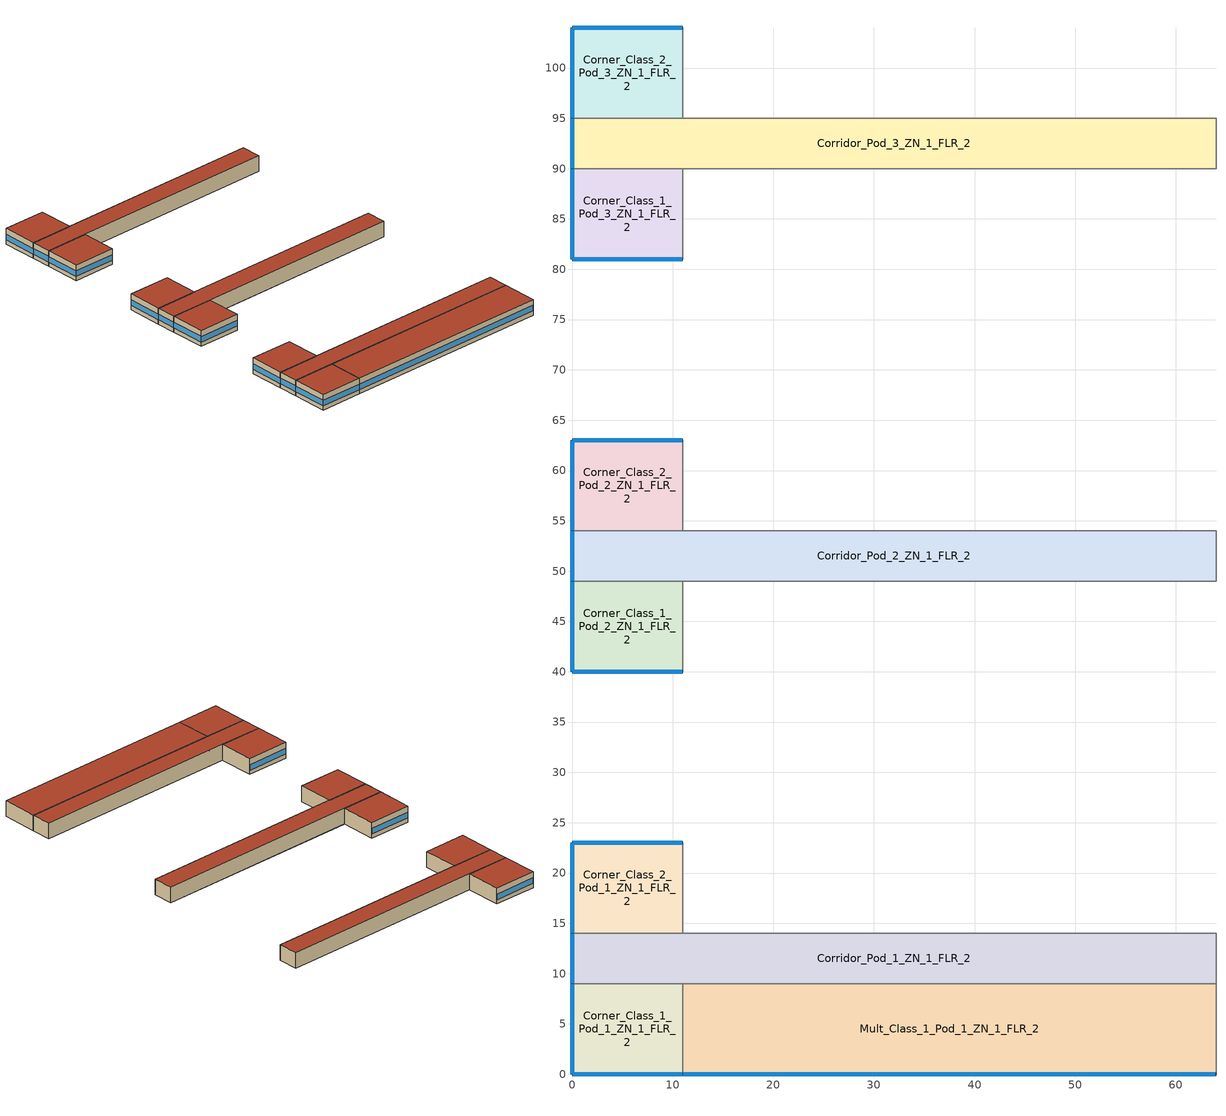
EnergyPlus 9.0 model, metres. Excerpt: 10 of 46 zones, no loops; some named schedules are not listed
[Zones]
Corner_Class_1_Pod_1_ZN_1_FLR_2
 floor to Corner_Class_1_Pod_1_ZN_1_FLR_1 (int_slab_floor): 0,9 11,9 11,0 0,0 z4
 wall outside (nonres_ext_wall): 0,9 0,0 11,0 z4:8
 wall to Mult_Class_1_Pod_1_ZN_1_FLR_2 (int_wall): 11,0 11,9 z4:8
 wall to Corridor_Pod_1_ZN_1_FLR_2 (int_wall): 11,9 0,9 z4:8
 window (NonresWindow_U_0.57_SHGC_0.25): 0.05,0 10.95,0 z5.1:6.51; 0,8.95 0,0.05 z5.1:6.52
 roof outside (nonres_roof): 0,0 11,0 11,9 0,9 z8
Mult_Class_1_Pod_1_ZN_1_FLR_2
 floor to Mult_Class_1_Pod_1_ZN_1_FLR_1 (int_slab_floor): 11,9 64,9 64,0 11,0 z4
 wall outside (nonres_ext_wall): 11,0 64,0 z4:8
 wall to Lobby_ZN_1_FLR_2 (int_wall): 64,0 64,9 z4:8
 wall to Corridor_Pod_1_ZN_1_FLR_2 (int_wall): 64,9 11,9 z4:8
 window (NonresWindow_U_0.57_SHGC_0.25): 11.05,0 63.95,0 z5.1:6.5
 roof outside (nonres_roof): 11,0 64,0 64,9 11,9 z8
Corridor_Pod_1_ZN_1_FLR_2
 floor to Corridor_Pod_1_ZN_1_FLR_1 (int_slab_floor): 0,14 64,14 64,9 0,9 z4
 wall outside (nonres_ext_wall): 0,14 0,9 z4:8
 wall to Lobby_ZN_1_FLR_2 (int_wall): 64,9 64,14 z4:8
 wall to Mult_Class_2_Pod_1_ZN_1_FLR_2 (int_wall): 64,14 11,14 z4:8
 wall to Corner_Class_2_Pod_1_ZN_1_FLR_2 (int_wall): 11,14 0,14 z4:8
 window (NonresWindow_U_0.57_SHGC_0.25): 0,13.95 0,9.05 z5.1:6.53
 roof outside (nonres_roof): 0,9 64,9 64,14 0,14 z8
Corner_Class_2_Pod_1_ZN_1_FLR_2
 floor to Corner_Class_2_Pod_1_ZN_1_FLR_1 (int_slab_floor): 0,23 11,23 11,14 0,14 z4
 wall outside (nonres_ext_wall): 11,23 0,23 0,14 z4:8
 wall to Mult_Class_2_Pod_1_ZN_1_FLR_2 (int_wall): 11,14 11,23 z4:8
 window (NonresWindow_U_0.57_SHGC_0.25): 10.95,23 0.05,23 z5.1:6.51; 0,22.95 0,14.05 z5.1:6.52
 roof outside (nonres_roof): 0,14 11,14 11,23 0,23 z8
Corner_Class_1_Pod_2_ZN_1_FLR_2
 floor to Corner_Class_1_Pod_2_ZN_1_FLR_1 (int_slab_floor): 0,49 11,49 11,40 0,40 z4
 wall outside (nonres_ext_wall): 0,49 0,40 11,40 z4:8
 wall to Mult_Class_1_Pod_2_ZN_1_FLR_2 (int_wall): 11,40 11,49 z4:8
 wall to Corridor_Pod_2_ZN_1_FLR_2 (int_wall): 11,49 0,49 z4:8
 window (NonresWindow_U_0.57_SHGC_0.25): 0.05,40 10.95,40 z5.1:6.51; 0,48.95 0,40.05 z5.1:6.52
 roof outside (nonres_roof): 0,40 11,40 11,49 0,49 z8
Corridor_Pod_2_ZN_1_FLR_2
 floor to Corridor_Pod_2_ZN_1_FLR_1 (int_slab_floor): 0,54 64,54 64,49 0,49 z4
 wall outside (nonres_ext_wall): 0,54 0,49 z4:8
 wall to Mult_Class_1_Pod_2_ZN_1_FLR_2 (int_wall): 11,49 64,49 z4:8
 wall to Main_Corridor_ZN_1_FLR_2 (int_wall): 64,49 64,54 z4:8
 wall to Mult_Class_2_Pod_2_ZN_1_FLR_2 (int_wall): 64,54 11,54 z4:8
 wall to Corner_Class_2_Pod_2_ZN_1_FLR_2 (int_wall): 11,54 0,54 z4:8
 window (NonresWindow_U_0.57_SHGC_0.25): 0,53.95 0,49.05 z5.1:6.53
 roof outside (nonres_roof): 0,49 64,49 64,54 0,54 z8
Corner_Class_2_Pod_2_ZN_1_FLR_2
 floor to Corner_Class_2_Pod_2_ZN_1_FLR_1 (int_slab_floor): 0,63 11,63 11,54 0,54 z4
 wall outside (nonres_ext_wall): 11,63 0,63 0,54 z4:8
 wall to Mult_Class_2_Pod_2_ZN_1_FLR_2 (int_wall): 11,54 11,63 z4:8
 window (NonresWindow_U_0.57_SHGC_0.25): 10.95,63 0.05,63 z5.1:6.51; 0,62.95 0,54.05 z5.1:6.52
 roof outside (nonres_roof): 0,54 11,54 11,63 0,63 z8
Corner_Class_1_Pod_3_ZN_1_FLR_2
 floor to Corner_Class_1_Pod_3_ZN_1_FLR_1 (int_slab_floor): 0,90 11,90 11,81 0,81 z4
 wall outside (nonres_ext_wall): 0,90 0,81 11,81 z4:8
 wall to Mult_Class_1_Pod_3_ZN_1_FLR_2 (int_wall): 11,81 11,90 z4:8
 wall to Corridor_Pod_3_ZN_1_FLR_2 (int_wall): 11,90 0,90 z4:8
 window (NonresWindow_U_0.57_SHGC_0.25): 0.05,81 10.95,81 z5.1:6.51; 0,89.95 0,81.05 z5.1:6.52
 roof outside (nonres_roof): 0,81 11,81 11,90 0,90 z8
Corridor_Pod_3_ZN_1_FLR_2
 floor to Corridor_Pod_3_ZN_1_FLR_1 (int_slab_floor): 0,95 64,95 64,90 0,90 z4
 wall outside (nonres_ext_wall): 0,95 0,90 z4:8
 wall to Mult_Class_1_Pod_3_ZN_1_FLR_2 (int_wall): 11,90 64,90 z4:8
 wall to Bathrooms_ZN_1_FLR_2 (int_wall): 64,90 64,95 z4:8
 wall to Mult_Class_2_Pod_3_ZN_1_FLR_2 (int_wall): 64,95 11,95 z4:8
 wall to Corner_Class_2_Pod_3_ZN_1_FLR_2 (int_wall): 11,95 0,95 z4:8
 window (NonresWindow_U_0.57_SHGC_0.25): 0,94.95 0,90.05 z5.1:6.53
 roof outside (nonres_roof): 0,90 64,90 64,95 0,95 z8
Corner_Class_2_Pod_3_ZN_1_FLR_2
 floor to Corner_Class_2_Pod_3_ZN_1_FLR_1 (int_slab_floor): 0,104 11,104 11,95 0,95 z4
 wall outside (nonres_ext_wall): 11,104 0,104 0,95 z4:8
 wall to Mult_Class_2_Pod_3_ZN_1_FLR_2 (int_wall): 11,95 11,104 z4:8
 window (NonresWindow_U_0.57_SHGC_0.25): 10.95,104 0.05,104 z5.1:6.51; 0,103.95 0,95.05 z5.1:6.52
 roof outside (nonres_roof): 0,95 11,95 11,104 0,104 z8
[Building]
SchoolSecondary: North Axis {deg}=0; Terrain=City; Loads Convergence Tolerance Value=0.04; Temperature Convergence Tolerance Value {deltaC}=0.2; Solar Distribution=FullInteriorAndExterior; Maximum Number of Warmup Days=25; Minimum Number of Warmup Days=6
[Site:Location]
Site:Location=Ho.Chi.Minh.City-Tan.Son.Nhat.AP_VNM WMO=489000; Latitude {N+ S-}=10.82; Longitude {W- E+}=106.67; Time Zone Relative to GMT {GMT+/-}=7; Elevation {m}=5
[SizingPeriod:DesignDay] Day of Month=21; Dry-Bulb Temperature Range Modifier Type=DefaultMultipliers; Humidity Condition Type=Wetbulb; Barometric Pressure {Pa}=101265; Rain {Yes/No}=No; Snow on ground {Yes/No}=No; Daylight Savings Time Indicator=No
Name | Month | Day Type | Maximum Dry-Bulb Temperature {C} | Daily Dry-Bulb Temperature Range {C} | Wetbulb at Maximum Dry-Bulb {C} | Wind Speed {m/s} design conditions vs. traditional 6.71 m/s (15 mph) | Wind Direction {Degrees; N=0, S=180} | Solar Model Indicator | Clearness {0.0 to 1.1} | Wind Speed {m/s} design conditions vs. traditional 3.35 m/s (7mph) | ASHRAE Clear Sky Optical Depth for Beam Irradiance (taub) | ASHRAE Clear Sky Optical Depth for Diffuse Irradiance (taud)
Ho.Chi.Minh.City-Tan.Son.Nhat.AP_VNM Ann Htg 99.6% Condns DB | 12 | WinterDesignDay | 20.1 | 0 | 20.1 | 1.8 | 0 | ASHRAEClearSky | 0
Ho.Chi.Minh.City-Tan.Son.Nhat.AP_VNM Ann Clg .4% Condns DB=>MWB | 4 | SummerDesignDay | 35.2 | 8.5 | 25.8 |  | 160 | ASHRAETau |  | 4.1 | 0.542 | 1.901
[Site:WaterMainsTemperature]
Calculation Method=CORRELATION; Annual average outdoor air temperature {C}=27.6; Maximum difference in monthly average outdoor air temperatures {C}=3.2
[Site:GroundTemperature:FCfactorMethod]
January Ground Temperature {C}=26.9; February Ground Temperature {C}=26.7; March Ground Temperature {C}=26; April Ground Temperature {C}=26.4; May Ground Temperature {C}=27.5; June Ground Temperature {C}=28.3; July Ground Temperature {C}=29.2; August Ground Temperature {C}=29; September Ground Temperature {C}=28.9; October Ground Temperature {C}=27.2; November Ground Temperature {C}=27.5; December Ground Temperature {C}=27.6
[Material:NoMass]
CP02 CARPET PAD: VeryRough, 0.21648, 0.9, 0.7, 0.8
Nonres_Roof_Insulation: MediumSmooth, 3.4722, 0.9, 0.7, 0.7
Nonres_Exterior_Wall_Insulation: MediumSmooth, 1.03652, 0.9, 0.7, 0.7
[Construction]
InteriorFurnishings: Std Wood 6inch
int_wall: G01 13mm gypsum board, G01 13mm gypsum board
int_slab_floor: 100mm Normalweight concrete floor, CP02 CARPET PAD
nonres_roof: F13 Built-up roofing, Nonres_Roof_Insulation, F08 Metal surface
nonres_ext_wall: F07 25mm stucco, G01 16mm gypsum board, Nonres_Exterior_Wall_Insulation, G01 16mm gypsum board
NonresWindow_U_0.57_SHGC_0.25: Nonres Window Glazing Layer
[Material]
Name | Roughness | Thickness {m} | Conductivity {W/m-K} | Density {kg/m3} | Specific Heat {J/kg-K} | Thermal Absorptance | Solar Absorptance | Visible Absorptance | Absorptance:Thermal | Absorptance:Solar | Absorptance:Visible
Std Wood 6inch | MediumSmooth | 0.15 | 0.12 | 540 | 1210 | 0.9 | 0.7 | 0.7
F07 25mm stucco | Smooth | 0.0254 | 0.72 | 1856 | 840 | 0.9 | 0.7 | 0.7
F08 Metal surface | Smooth | 0.0008 | 45.28 | 7824 | 500
F13 Built-up roofing | Rough | 0.0095 | 0.16 | 1120 | 1460 |  |  |  | 0.75 | 0.45
G01 13mm gypsum board | Smooth | 0.0127 | 0.16 | 800 | 1090 |  |  |  | 0.9 | 0.7 | 0.5
G01 16mm gypsum board | MediumSmooth | 0.0159 | 0.16 | 800 | 1090
100mm Normalweight concrete floor | MediumRough | 0.1016 | 2.31 | 2322 | 832
[WindowMaterial:SimpleGlazingSystem]
Nonres Window Glazing Layer: U-Factor {W/m2-K}=3.23661; Solar Heat Gain Coefficient=0.25; Visible Transmittance=0.275
[Zone] Type=1; Multiplier=1; Ceiling Height {m}=4; Floor Area {m2}=autocalculate; Part of Total Floor Area=Yes
Name | Volume {m3}
Corner_Class_1_Pod_1_ZN_1_FLR_2; Corner_Class_2_Pod_1_ZN_1_FLR_2; Corner_Class_1_Pod_2_ZN_1_FLR_2; Corner_Class_2_Pod_2_ZN_1_FLR_2; Corner_Class_1_Pod_3_ZN_1_FLR_2; Corner_Class_2_Pod_3_ZN_1_FLR_2 | 396
Mult_Class_1_Pod_1_ZN_1_FLR_2 | 1908
Corridor_Pod_1_ZN_1_FLR_2; Corridor_Pod_2_ZN_1_FLR_2; Corridor_Pod_3_ZN_1_FLR_2 | 1280
[InternalMass] Construction=InteriorFurnishings
Name | Zone | Surface Area {m2}
Corner_Class_1_Pod_1_ZN_1_FLR_2_InternalMass_1 | Corner_Class_1_Pod_1_ZN_1_FLR_2 | 198
Mult_Class_1_Pod_1_ZN_1_FLR_2_InternalMass_1 | Mult_Class_1_Pod_1_ZN_1_FLR_2 | 954
Corridor_Pod_1_ZN_1_FLR_2_InternalMass_1 | Corridor_Pod_1_ZN_1_FLR_2 | 640
Corner_Class_2_Pod_1_ZN_1_FLR_2_InternalMass_1 | Corner_Class_2_Pod_1_ZN_1_FLR_2 | 198
Corner_Class_1_Pod_2_ZN_1_FLR_2_InternalMass_1 | Corner_Class_1_Pod_2_ZN_1_FLR_2 | 198
Corridor_Pod_2_ZN_1_FLR_2_InternalMass_1 | Corridor_Pod_2_ZN_1_FLR_2 | 640
Corner_Class_2_Pod_2_ZN_1_FLR_2_InternalMass_1 | Corner_Class_2_Pod_2_ZN_1_FLR_2 | 198
Corner_Class_1_Pod_3_ZN_1_FLR_2_InternalMass_1 | Corner_Class_1_Pod_3_ZN_1_FLR_2 | 198
Corridor_Pod_3_ZN_1_FLR_2_InternalMass_1 | Corridor_Pod_3_ZN_1_FLR_2 | 640
Corner_Class_2_Pod_3_ZN_1_FLR_2_InternalMass_1 | Corner_Class_2_Pod_3_ZN_1_FLR_2 | 198
[People] Number of People Schedule=BLDG_OCC_SCH; Fraction Radiant=0.3; Sensible Heat Fraction=AUTOCALCULATE; Activity Level Schedule=ACTIVITY_SCH; Enable ASHRAE 55 Comfort Warnings=No; Mean Radiant Temperature Calculation Type=ZoneAveraged; Work Efficiency Schedule=WORK_EFF_SCH; Clothing Insulation Calculation Method=ClothingInsulationSchedule; Clothing Insulation Schedule=CLOTHING_SCH; Air Velocity Schedule=AIR_VELO_SCH; Thermal Comfort Model 1 Type=FANGER
Name | Zone or ZoneList | Number of People Calculation Method | Zone Floor Area per Person {m2/person}
Corner_Class_1_Pod_1_ZN_1_FLR_2 | Corner_Class_1_Pod_1_ZN_1_FLR_2 | Area/Person | 2.654
Mult_Class_1_Pod_1_ZN_1_FLR_2 | Mult_Class_1_Pod_1_ZN_1_FLR_2 | Area/Person | 2.654
Corridor_Pod_1_ZN_1_FLR_2 | Corridor_Pod_1_ZN_1_FLR_2 | People
Corner_Class_2_Pod_1_ZN_1_FLR_2 | Corner_Class_2_Pod_1_ZN_1_FLR_2 | Area/Person | 2.654
Corner_Class_1_Pod_2_ZN_1_FLR_2 | Corner_Class_1_Pod_2_ZN_1_FLR_2 | Area/Person | 2.654
Corridor_Pod_2_ZN_1_FLR_2 | Corridor_Pod_2_ZN_1_FLR_2 | People
Corner_Class_2_Pod_2_ZN_1_FLR_2 | Corner_Class_2_Pod_2_ZN_1_FLR_2 | Area/Person | 2.654
Corner_Class_1_Pod_3_ZN_1_FLR_2 | Corner_Class_1_Pod_3_ZN_1_FLR_2 | Area/Person | 2.654
Corridor_Pod_3_ZN_1_FLR_2 | Corridor_Pod_3_ZN_1_FLR_2 | People
Corner_Class_2_Pod_3_ZN_1_FLR_2 | Corner_Class_2_Pod_3_ZN_1_FLR_2 | Area/Person | 2.654
[Lights] Design Level Calculation Method=Watts/Area; Return Air Fraction=0; Fraction Radiant=0.37; Fraction Visible=0.2; Fraction Replaceable=1; Return Air Fraction Calculated from Plenum Temperature=No
Name | Zone or ZoneList | Schedule | Watts per Zone Floor Area {W/m2}
Corner_Class_1_Pod_1_ZN_1_FLR_2_Lights | Corner_Class_1_Pod_1_ZN_1_FLR_2 | BLDG_LIGHT_CLASSROOM_SCH | 13.3472
Mult_Class_1_Pod_1_ZN_1_FLR_2_Lights | Mult_Class_1_Pod_1_ZN_1_FLR_2 | BLDG_LIGHT_CLASSROOM_SCH | 13.3472
Corridor_Pod_1_ZN_1_FLR_2_Lights | Corridor_Pod_1_ZN_1_FLR_2 | BLDG_LIGHT_CORRIDOR_SCH | 7.10418
Corner_Class_2_Pod_1_ZN_1_FLR_2_Lights | Corner_Class_2_Pod_1_ZN_1_FLR_2 | BLDG_LIGHT_CLASSROOM_SCH | 13.3472
Corner_Class_1_Pod_2_ZN_1_FLR_2_Lights | Corner_Class_1_Pod_2_ZN_1_FLR_2 | BLDG_LIGHT_CLASSROOM_SCH | 13.3472
Corridor_Pod_2_ZN_1_FLR_2_Lights | Corridor_Pod_2_ZN_1_FLR_2 | BLDG_LIGHT_CORRIDOR_SCH | 7.10418
Corner_Class_2_Pod_2_ZN_1_FLR_2_Lights | Corner_Class_2_Pod_2_ZN_1_FLR_2 | BLDG_LIGHT_CLASSROOM_SCH | 13.3472
Corner_Class_1_Pod_3_ZN_1_FLR_2_Lights | Corner_Class_1_Pod_3_ZN_1_FLR_2 | BLDG_LIGHT_CLASSROOM_SCH | 13.3472
Corridor_Pod_3_ZN_1_FLR_2_Lights | Corridor_Pod_3_ZN_1_FLR_2 | BLDG_LIGHT_CORRIDOR_SCH | 7.10418
Corner_Class_2_Pod_3_ZN_1_FLR_2_Lights | Corner_Class_2_Pod_3_ZN_1_FLR_2 | BLDG_LIGHT_CLASSROOM_SCH | 13.3472
[ElectricEquipment] Schedule=BLDG_EQUIP_SCH; Design Level Calculation Method=EquipmentLevel; Fraction Latent=0; Fraction Radiant=0.5; Fraction Lost=0
Name | Zone or ZoneList | Design Level {W}
Corner_Class_1_Pod_1_ZN_1_FLR_2_PlugMisc_Equip | Corner_Class_1_Pod_1_ZN_1_FLR_2 | 990
Mult_Class_1_Pod_1_ZN_1_FLR_2_PlugMisc_Equip | Mult_Class_1_Pod_1_ZN_1_FLR_2 | 4770
Corridor_Pod_1_ZN_1_FLR_2_PlugMisc_Equip | Corridor_Pod_1_ZN_1_FLR_2 | 1280
Corner_Class_2_Pod_1_ZN_1_FLR_2_PlugMisc_Equip | Corner_Class_2_Pod_1_ZN_1_FLR_2 | 990
Corner_Class_1_Pod_2_ZN_1_FLR_2_PlugMisc_Equip | Corner_Class_1_Pod_2_ZN_1_FLR_2 | 990
Corridor_Pod_2_ZN_1_FLR_2_PlugMisc_Equip | Corridor_Pod_2_ZN_1_FLR_2 | 1280
Corner_Class_2_Pod_2_ZN_1_FLR_2_PlugMisc_Equip | Corner_Class_2_Pod_2_ZN_1_FLR_2 | 990
Corner_Class_1_Pod_3_ZN_1_FLR_2_PlugMisc_Equip | Corner_Class_1_Pod_3_ZN_1_FLR_2 | 990
Corridor_Pod_3_ZN_1_FLR_2_PlugMisc_Equip | Corridor_Pod_3_ZN_1_FLR_2 | 1280
Corner_Class_2_Pod_3_ZN_1_FLR_2_PlugMisc_Equip | Corner_Class_2_Pod_3_ZN_1_FLR_2 | 990
[Daylighting:Controls] Daylighting Method=SplitFlux; Lighting Control Type=Stepped; Minimum Input Power Fraction for Continuous or ContinuousOff Dimming Control=0.3; Minimum Light Output Fraction for Continuous or ContinuousOff Dimming Control=0.2; Number of Stepped Control Steps=3; Probability Lighting will be Reset When Needed in Manual Stepped Control=1; Maximum Allowable Discomfort Glare Index=22; Illuminance Setpoint at Reference Point 1 {lux}=377; Illuminance Setpoint at Reference Point 2 {lux}=377
Name | Zone | Glare Calculation Daylighting Reference Point | Glare Calculation Azimuth Angle of View Direction Clockwise from Zone y-Axis {deg} | Daylighting Reference Point 1 | Fraction of Zone Controlled by Reference Point 1 | Daylighting Reference Point 2 | Fraction of Zone Controlled by Reference Point 2
Corner_Class_1_Pod_1_ZN_1_FLR_2_DaylCtrl | Corner_Class_1_Pod_1_ZN_1_FLR_2 | Corner_Class_1_Pod_1_ZN_1_FLR_2_DaylRefPt1 | 180 | Corner_Class_1_Pod_1_ZN_1_FLR_2_DaylRefPt1 | 0.56 | Corner_Class_1_Pod_1_ZN_1_FLR_2_DaylRefPt2 | 0.2
Mult_Class_1_Pod_1_ZN_1_FLR_2_DaylCtrl | Mult_Class_1_Pod_1_ZN_1_FLR_2 | Mult_Class_1_Pod_1_ZN_1_FLR_2_DaylRefPt1 | 180 | Mult_Class_1_Pod_1_ZN_1_FLR_2_DaylRefPt1 | 0.28 | Mult_Class_1_Pod_1_ZN_1_FLR_2_DaylRefPt2 | 0.28
Corner_Class_2_Pod_1_ZN_1_FLR_2_DaylCtrl | Corner_Class_2_Pod_1_ZN_1_FLR_2 | Corner_Class_2_Pod_1_ZN_1_FLR_2_DaylRefPt1 | 270 | Corner_Class_2_Pod_1_ZN_1_FLR_2_DaylRefPt1 | 0.56 | Corner_Class_2_Pod_1_ZN_1_FLR_2_DaylRefPt2 | 0.2
Corner_Class_1_Pod_2_ZN_1_FLR_2_DaylCtrl | Corner_Class_1_Pod_2_ZN_1_FLR_2 | Corner_Class_1_Pod_2_ZN_1_FLR_2_DaylRefPt1 | 180 | Corner_Class_1_Pod_2_ZN_1_FLR_2_DaylRefPt1 | 0.56 | Corner_Class_1_Pod_2_ZN_1_FLR_2_DaylRefPt2 | 0.2
Corner_Class_2_Pod_2_ZN_1_FLR_2_DaylCtrl | Corner_Class_2_Pod_2_ZN_1_FLR_2 | Corner_Class_2_Pod_2_ZN_1_FLR_2_DaylRefPt1 | 270 | Corner_Class_2_Pod_2_ZN_1_FLR_2_DaylRefPt1 | 0.56 | Corner_Class_2_Pod_2_ZN_1_FLR_2_DaylRefPt2 | 0.2
Corner_Class_1_Pod_3_ZN_1_FLR_2_DaylCtrl | Corner_Class_1_Pod_3_ZN_1_FLR_2 | Corner_Class_1_Pod_3_ZN_1_FLR_2_DaylRefPt1 | 180 | Corner_Class_1_Pod_3_ZN_1_FLR_2_DaylRefPt1 | 0.56 | Corner_Class_1_Pod_3_ZN_1_FLR_2_DaylRefPt2 | 0.2
Corner_Class_2_Pod_3_ZN_1_FLR_2_DaylCtrl | Corner_Class_2_Pod_3_ZN_1_FLR_2 | Corner_Class_2_Pod_3_ZN_1_FLR_2_DaylRefPt1 | 270 | Corner_Class_2_Pod_3_ZN_1_FLR_2_DaylRefPt1 | 0.56 | Corner_Class_2_Pod_3_ZN_1_FLR_2_DaylRefPt2 | 0.2
[ZoneInfiltration:DesignFlowRate] Schedule=INFIL_SCH_PNNL; Design Flow Rate Calculation Method=Flow/ExteriorArea; Constant Term Coefficient=0; Temperature Term Coefficient=0; Velocity Term Coefficient=0.224; Velocity Squared Term Coefficient=0
Name | Zone or ZoneList | Flow per Exterior Surface Area {m3/s-m2}
Corner_Class_1_Pod_1_ZN_1_FLR_2_Infiltration | Corner_Class_1_Pod_1_ZN_1_FLR_2 | 0.000254325
Mult_Class_1_Pod_1_ZN_1_FLR_2_Infiltration | Mult_Class_1_Pod_1_ZN_1_FLR_2 | 0.00017524
Corridor_Pod_1_ZN_1_FLR_2_Infiltration | Corridor_Pod_1_ZN_1_FLR_2 | 3.35686e-05
Corner_Class_2_Pod_1_ZN_1_FLR_2_Infiltration | Corner_Class_2_Pod_1_ZN_1_FLR_2 | 0.000254325
Corner_Class_1_Pod_2_ZN_1_FLR_2_Infiltration | Corner_Class_1_Pod_2_ZN_1_FLR_2 | 0.000254325
Corridor_Pod_2_ZN_1_FLR_2_Infiltration | Corridor_Pod_2_ZN_1_FLR_2 | 3.35686e-05
Corner_Class_2_Pod_2_ZN_1_FLR_2_Infiltration | Corner_Class_2_Pod_2_ZN_1_FLR_2 | 0.000254325
Corner_Class_1_Pod_3_ZN_1_FLR_2_Infiltration | Corner_Class_1_Pod_3_ZN_1_FLR_2 | 0.000254325
Corridor_Pod_3_ZN_1_FLR_2_Infiltration | Corridor_Pod_3_ZN_1_FLR_2 | 3.35686e-05
Corner_Class_2_Pod_3_ZN_1_FLR_2_Infiltration | Corner_Class_2_Pod_3_ZN_1_FLR_2 | 0.000254325
[Exterior:Lights] Control Option=AstronomicalClock
Name | Schedule | Design Level {W}
Exterior_Lights_a | Exterior_lighting_schedule_a | 441.8
Exterior_Lights_b | Exterior_lighting_schedule_b | 8552
[Schedule:Compact]
BLDG_OCC_SCH: Through: 6/15, For: Weekdays, Until: 08:00, 0, Until: 16:00, 0.95, Until: 21:00, 0.15, Until: 24:00, 0, For: SummerDesignDay, Until: 08:00, 1e-09, Until: 16:00, 0.95, Until: 21:00, 0.15, Until: 24:00, 1e-09, For: WeekEnds WinterDesignDay Holidays AllOtherDays, Until: 24:00, 0, Through: 9/15, For: Weekdays, Until: 08:00, 0, Until: 16:00, 0.15, Until: 21:00, 0.15, Until: 24:00, 0, For: SummerDesignDay, Until: 08:00, 1e-09, Until: 16:00, 0.15, Until: 21:00, 0.15, Until: 24:00, 1e-09, For: WeekEnds WinterDesignDay Holidays AllOtherDays, Until: 24:00, 0, Through: 12/31, For: Weekdays, Until: 08:00, 0, Until: 16:00, 0.95, Until: 21:00, 0.15, Until: 24:00, 0, For: SummerDesignDay, Until: 08:00, 1e-09, Until: 16:00, 0.95, Until: 21:00, 0.15, Until: 24:00, 1e-09, For: WeekEnds WinterDesignDay Holidays AllOtherDays, Until: 24:00, 0
WORK_EFF_SCH: Through: 12/31, For: AllDays, Until: 24:00, 0
AIR_VELO_SCH: Through: 12/31, For: AllDays, Until: 24:00, 0.2
CLOTHING_SCH: Through: 04/30, For: AllDays, Until: 24:00, 1.1, Through: 09/30, For: AllDays, Until: 24:00, 0.6, Through: 12/31, For: AllDays, Until: 24:00, 1.1
ACTIVITY_SCH: Through: 12/31, For: AllDays, Until: 24:00, 120
